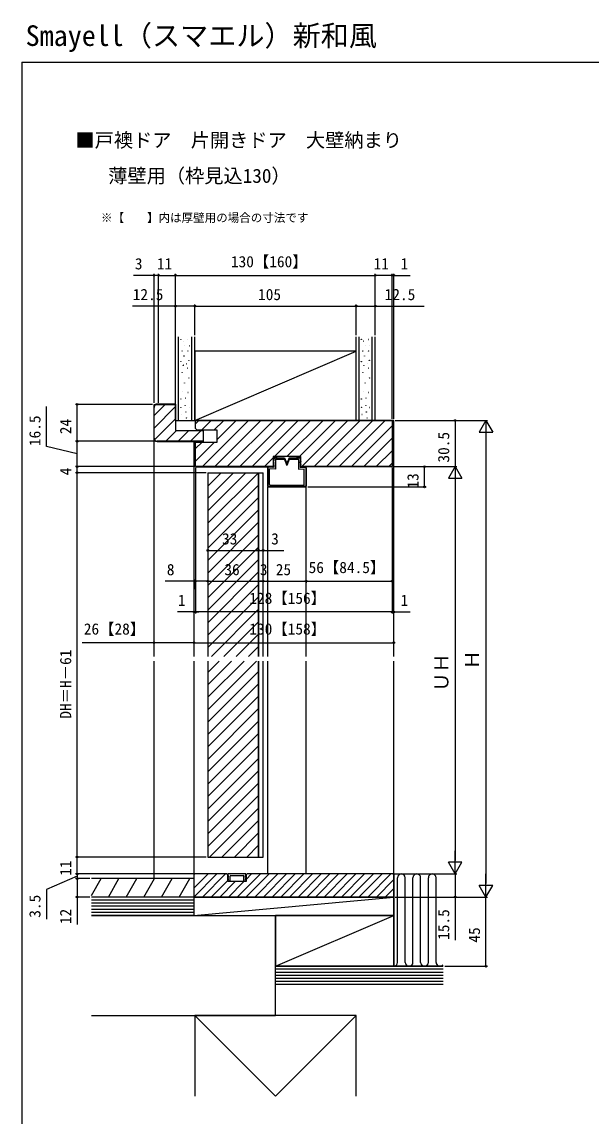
# Model space of a CAD drawing. Units: millimetres, scale not verified. Extents: x -438 to 438, y -652 to 649.
# Drawn here: x -438 to -67, y -63 to 649 of the extents above; entities that cross this region are included whole.
import ezdxf
from ezdxf.enums import TextEntityAlignment as Align

# ---------------------------------------------------------------- set-up
doc = ezdxf.new("R2010")
doc.units = ezdxf.units.MM
doc.header["$LTSCALE"] = 4
for name, color, linetype in [('0-1_USER1', 3, 'Continuous'), ('0-2_YKK_12', 2, 'Continuous'), ('0-3_YKK_13', 4, 'Continuous'), ('0-5_YKK_D', 6, 'Continuous'), ('0-6_YKK_ZWAK', 7, 'Continuous'), ('0-7_YSS_K', 3, 'Continuous'), ('0-8_YSS_KE', 3, 'Continuous')]:
    doc.layers.add(name, color=color, linetype=linetype)
doc.styles.add('ＭＳ ゴシック', font='')
doc.styles.get('ＭＳ ゴシック').set_extended_font_data('MS Gothic')

msp = doc.modelspace()

# ---------------------------------------------------------------- linework, layer by layer
at = {"layer": '0-2_YKK_12'}
for p, q in [((-351.5, 400.133), (-337.5, 400.133)), ((-351.5, 236.133), (-351.5, 400.133)), ((-195.5, 389.633), (-311.5, 389.633)), ((-195.5, 236.133), (-195.5, 389.633)), ((-325.5, 375.633), (-325.5, 236.133)), ((-277.5, 346.933), (-277.5, 358.933)), ((-276.97, 359.432), (-274.473, 359.341)), ((-255.527, 359.341), (-253.03, 359.432)), ((-252.5, 358.933), (-252.5, 346.933)), ((-316.5, 355.633), (-316.5, 236.133)), ((-316.5, 355.633), (-283.5, 355.633)), ((-316.5, 355.069), (-315.936, 355.633)), ((-316.5, 346.986), (-307.854, 355.633)), ((-316.5, 338.904), (-299.772, 355.633)), ((-316.5, 330.822), (-291.689, 355.633)), ((-316.5, 322.74), (-283.607, 355.633)), ((-283.5, 355.633), (-283.5, 236.133)), ((-316.5, 314.657), (-283.5, 347.657)), ((-277.5, 346.433), (-252.5, 346.433)), ((-277.5, 236.133), (-277.5, 346.433)), ((-253, 346.433), (-277, 346.433)), ((-252.5, 236.133), (-252.5, 346.433)), ((-316.5, 306.575), (-283.5, 339.575)), ((-316.5, 298.493), (-283.5, 331.493)), ((-316.5, 290.411), (-283.5, 323.411)), ((-316.5, 282.329), (-283.5, 315.329)), ((-316.5, 274.246), (-283.5, 307.246)), ((-316.5, 266.164), (-283.5, 299.164)), ((-316.5, 258.082), (-283.5, 291.082)), ((-316.5, 250), (-283.5, 283)), ((-316.5, 241.917), (-283.5, 274.917)), ((-314.203, 236.133), (-283.5, 266.835)), ((-306.12, 236.133), (-283.5, 258.753)), ((-298.038, 236.133), (-283.5, 250.671)), ((-289.956, 236.133), (-283.5, 242.588)), ((-351.5, 91.633), (-351.5, 233.133)), ((-325.5, 233.133), (-325.5, 79.633)), ((-316.5, 233.133), (-316.5, 105.633)), ((-316.5, 225.753), (-309.12, 233.133)), ((-316.5, 217.671), (-301.038, 233.133)), ((-316.5, 209.588), (-292.956, 233.133)), ((-316.5, 201.506), (-284.874, 233.133)), ((-283.5, 233.133), (-283.5, 105.633)), ((-277.5, 94.633), (-277.5, 233.133)), ((-252.5, 94.633), (-252.5, 233.133)), ((-195.5, 79.633), (-195.5, 233.133)), ((-316.5, 193.424), (-283.5, 226.424)), ((-316.5, 185.342), (-283.5, 218.342)), ((-316.5, 177.26), (-283.5, 210.26)), ((-316.5, 169.177), (-283.5, 202.177)), ((-316.5, 161.095), (-283.5, 194.095)), ((-316.5, 153.013), (-283.5, 186.013)), ((-316.5, 144.931), (-283.5, 177.931)), ((-316.5, 136.848), (-283.5, 169.848)), ((-316.5, 128.766), (-283.5, 161.766)), ((-316.5, 120.684), (-283.5, 153.684)), ((-316.5, 112.602), (-283.5, 145.602)), ((-315.387, 105.633), (-283.5, 137.519)), ((-307.305, 105.633), (-283.5, 129.437)), ((-299.222, 105.633), (-283.5, 121.355)), ((-291.14, 105.633), (-283.5, 113.273)), ((-316.5, 105.633), (-283.5, 105.633))]:
    msp.add_line(p, q, dxfattribs=at)
for centre, start, end in [((-277, 358.933), 86.55187, 180), ((-253, 358.933), 0, 93.44813), ((-277, 346.933), 180, 270), ((-253, 346.933), 270, 0)]:
    msp.add_arc(centre, 0.5, start, end, dxfattribs=at)
at = {"layer": '0-3_YKK_13'}
for p, q in [((-274, 364.433), (-273, 365.433)), ((-274, 364.433), (-273.6, 364.433)), ((-273.6, 363.733), (-274, 362.733)), ((-273.6, 364.433), (-273.6, 363.733)), ((-273, 365.433), (-266.5, 365.433)), ((-272.55, 364.083), (-272.55, 358.017)), ((-272.25, 364.383), (-266.813, 364.383)), ((-266.535, 364.196), (-265, 360.432)), ((-266.5, 365.433), (-265, 361.756)), ((-263.5, 365.433), (-265, 361.756)), ((-263.465, 364.196), (-265, 360.432)), ((-263.5, 365.433), (-257, 365.433)), ((-263.187, 364.383), (-257.75, 364.383)), ((-257.45, 364.083), (-257.45, 358.017)), ((-256, 364.433), (-257, 365.433)), ((-256, 364.433), (-256.4, 364.433)), ((-256.4, 364.433), (-256.4, 363.733)), ((-256.4, 363.733), (-256, 362.733)), ((-277.35, 358.933), (-277.35, 346.933)), ((-273.6, 359.133), (-276.979, 359.282)), ((-276.3, 347.933), (-276.3, 358.189)), ((-272.55, 358.017), (-276.3, 358.189)), ((-274, 362.733), (-273.6, 362.733)), ((-273.6, 362.033), (-274, 361.033)), ((-274, 361.033), (-273.6, 361.033)), ((-273.6, 362.033), (-273.6, 362.733)), ((-273.6, 360.933), (-273.6, 359.133)), ((-257.45, 358.017), (-253.7, 358.189)), ((-256, 362.733), (-256.4, 362.733)), ((-256.4, 362.033), (-256.4, 362.733)), ((-256.4, 362.033), (-256, 361.033)), ((-256, 361.033), (-256.4, 361.033)), ((-256.4, 360.933), (-256.4, 359.133)), ((-256.4, 359.133), (-253.021, 359.282)), ((-253.7, 347.933), (-253.7, 358.189)), ((-252.65, 358.933), (-252.65, 346.933)), ((-283.5, 355.633), (-280.5, 355.633)), ((-283.5, 236.133), (-283.5, 355.633)), ((-280.5, 236.133), (-280.5, 355.633)), ((-253, 346.583), (-277, 346.583)), ((-276, 347.633), (-254, 347.633)), ((-283.5, 105.633), (-283.5, 233.133)), ((-280.5, 105.633), (-280.5, 233.133)), ((-283.5, 105.633), (-280.5, 105.633)), ((-291.75, 94.633), (-303.25, 94.633)), ((-303.25, 93.633), (-303.25, 94.633)), ((-303.25, 93.633), (-303, 93.633)), ((-303, 92.433), (-303, 93.633)), ((-302, 89.933), (-302, 93.133)), ((-301.5, 93.633), (-293.5, 93.633)), ((-293, 89.933), (-293, 93.133)), ((-292, 92.433), (-292, 93.633)), ((-292, 93.633), (-291.75, 93.633)), ((-291.75, 93.633), (-291.75, 94.633)), ((-303.5, 92.433), (-303, 92.433)), ((-303, 91.433), (-303.5, 92.433)), ((-303.5, 90.933), (-303, 90.933)), ((-303, 89.933), (-303.5, 90.933)), ((-303, 90.933), (-303, 91.433)), ((-302, 89.933), (-303, 89.933)), ((-292, 89.933), (-293, 89.933)), ((-292, 91.433), (-291.5, 92.433)), ((-292, 92.433), (-291.5, 92.433)), ((-292, 90.933), (-292, 91.433)), ((-292, 89.933), (-291.5, 90.933)), ((-292, 90.933), (-291.5, 90.933))]:
    msp.add_line(p, q, dxfattribs=at)
for centre, radius, start, end in [((-272.25, 364.083), 0.3, 90, 180), ((-266.813, 364.083), 0.3, 22.195, 90), ((-263.187, 364.083), 0.3, 90, 157.805), ((-257.75, 364.083), 0.3, 0, 90), ((-277, 358.933), 0.35, 86.55187, 180), ((-253, 358.933), 0.35, 0, 93.44813), ((-277, 346.933), 0.35, 180, 270), ((-276, 347.933), 0.3, 180, 270), ((-254, 347.933), 0.3, 270, 0), ((-253, 346.933), 0.35, 270, 0), ((-301.5, 93.133), 0.5, 90, 180), ((-293.5, 93.133), 0.5, 0, 90)]:
    msp.add_arc(centre, radius, start, end, dxfattribs=at)
at = {"layer": '0-5_YKK_D'}
for p, q in [((-351.5, 484.03), (-364.945, 484.03)), ((-351.5, 401.133), (-351.5, 485.03)), ((-348.5, 484.03), (-351.5, 484.03)), ((-348.5, 401.133), (-348.5, 485.03)), ((-348.5, 401.133), (-348.5, 485.03)), ((-348.5, 484.03), (-337.5, 484.03)), ((-348.5, 484.03), (-346.375, 484.03)), ((-337.5, 441.977), (-337.5, 485.03)), ((-337.5, 441.977), (-337.5, 485.03)), ((-337.5, 484.03), (-207.5, 484.03)), ((-207.5, 448.029), (-207.5, 485.03)), ((-207.5, 445.03), (-207.5, 485.03)), ((-196.5, 484.03), (-207.5, 484.03)), ((-196.5, 484.03), (-198.625, 484.03)), ((-196.5, 390.633), (-196.5, 485.03)), ((-196.5, 390.633), (-196.5, 485.03)), ((-196.5, 484.03), (-195.5, 484.03)), ((-195.5, 390.633), (-195.5, 485.03)), ((-195.5, 484.03), (-184.839, 484.03)), ((-337.5, 448.029), (-337.5, 465.03)), ((-325, 445.03), (-325, 465.03)), ((-325, 445.03), (-325, 465.03)), ((-325, 464.03), (-220, 464.03)), ((-220, 445.03), (-220, 465.03)), ((-220, 448.029), (-220, 465.03)), ((-207.5, 448.029), (-207.5, 465.03)), ((-352.5, 400.133), (-402.5, 400.133)), ((-401.5, 376.133), (-401.5, 400.133)), ((-194.5, 389.633), (-134.5, 389.633)), ((-194.5, 389.633), (-154.5, 389.633)), ((-155.5, 389.633), (-155.5, 359.633)), ((-135.5, 389.633), (-139.875, 382.055)), ((-135.5, 389.633), (-131.125, 382.055)), ((-135.5, 389.633), (-135.5, 374.477)), ((-139.875, 382.055), (-131.125, 382.055)), ((-135.5, 380.883), (-135.5, 88.383)), ((-350.5, 376.133), (-402.5, 376.133)), ((-350.5, 376.133), (-402.5, 376.133)), ((-401.5, 359.633), (-401.5, 376.133)), ((-325, 359.633), (-402.5, 359.633)), ((-401.5, 355.633), (-401.5, 359.633)), ((-324.5, 359.133), (-324.5, 264.099)), ((-196.5, 359.133), (-196.5, 264.099)), ((-196, 359.633), (-154.5, 359.633)), ((-196, 359.633), (-154.5, 359.633)), ((-196, 359.633), (-174.5, 359.633)), ((-175.5, 346.433), (-175.5, 359.633)), ((-155.5, 359.633), (-159.875, 352.055)), ((-155.5, 359.633), (-151.125, 352.055)), ((-155.5, 359.633), (-155.5, 344.477)), ((-317.5, 355.633), (-402.5, 355.633)), ((-317.5, 355.633), (-402.5, 355.633)), ((-401.5, 105.633), (-401.5, 355.633)), ((-159.875, 352.055), (-151.125, 352.055)), ((-155.5, 350.883), (-155.5, 103.383)), ((-251.5, 346.433), (-174.5, 346.433)), ((-283.5, 305.099), (-280.5, 305.099)), ((-280.5, 305.099), (-267.055, 305.099)), ((-324.5, 279.904), (-324.5, 286.099)), ((-316.5, 285.099), (-280.5, 285.099)), ((-280.5, 285.099), (-282.625, 285.099)), ((-280.5, 285.099), (-277.5, 285.099)), ((-277.5, 285.099), (-275.375, 285.099)), ((-252.5, 284.368), (-252.5, 284.099)), ((-325.5, 265.099), (-336.161, 265.099)), ((-324.5, 265.099), (-325.5, 265.099)), ((-196.5, 265.099), (-324.5, 265.099)), ((-324.5, 265.099), (-322.375, 265.099)), ((-196.5, 265.099), (-198.625, 265.099)), ((-196.5, 265.099), (-195.5, 265.099)), ((-195.5, 265.099), (-184.839, 265.099)), ((-325.5, 245.099), (-195.5, 245.099)), ((-155.5, 94.633), (-155.5, 109.788)), ((-317.5, 105.633), (-402.5, 105.633)), ((-317.5, 105.633), (-402.5, 105.633)), ((-401.5, 94.633), (-401.5, 105.633)), ((-155.5, 94.633), (-159.875, 102.21)), ((-151.125, 102.21), (-159.875, 102.21)), ((-155.5, 94.633), (-151.125, 102.21)), ((-326, 94.633), (-402.5, 94.633)), ((-326, 94.633), (-402.5, 94.633)), ((-401.5, 94.633), (-401.5, 96.758)), ((-401.5, 94.633), (-401.5, 91.633)), ((-401.5, 94.633), (-401.5, 91.633)), ((-194.5, 94.633), (-154.5, 94.633)), ((-193.5, 94.633), (-154.5, 94.633)), ((-135.5, 79.633), (-135.5, 94.788)), ((-393.181, 91.633), (-402.5, 91.633)), ((-393.181, 91.633), (-402.5, 91.633)), ((-401.5, 91.633), (-401.5, 89.508)), ((-135.5, 79.633), (-139.875, 87.21)), ((-131.125, 87.21), (-139.875, 87.21)), ((-135.5, 79.633), (-131.125, 87.21)), ((-393.181, 79.633), (-402.5, 79.633)), ((-194.5, 79.633), (-134.5, 79.633)), ((-194.5, 79.633), (-154.5, 79.633)), ((-194.5, 79.633), (-134.5, 79.633)), ((-135.5, 34.633), (-135.5, 79.633)), ((-162.314, 34.633), (-134.5, 34.633))]:
    msp.add_line(p, q, dxfattribs=at)
for points in [[(-325, 464.03), (-337.5, 464.03), (-365.525, 464.03)], [(-220, 464.03), (-207.5, 464.03), (-175.686, 464.03)], [(-401.5, 367.883), (-421.5, 372.795), (-421.5, 398.695)], [(-316.5, 305.099), (-283.5, 305.099), (-285.625, 305.099)], [(-316.5, 285.099), (-324.5, 285.099), (-344.206, 285.099)], [(-277.5, 285.099), (-252.5, 285.099), (-196.5, 285.099)], [(-325.5, 245.099), (-351.5, 245.099), (-398.161, 245.099)], [(-401.5, 93.133), (-421.5, 84.616), (-421.5, 65.193)], [(-155.5, 94.633), (-155.5, 79.633), (-155.5, 51.608)], [(-401.5, 91.633), (-401.5, 79.633), (-401.5, 61.835)]]:
    msp.add_lwpolyline(points, dxfattribs=at)
for centre in [(-351.5, 484.03), (-348.5, 484.03), (-348.5, 484.03), (-337.5, 484.03), (-337.5, 484.03), (-207.5, 484.03), (-207.5, 484.03), (-196.5, 484.03), (-196.5, 484.03), (-195.5, 484.03), (-337.5, 464.03), (-325, 464.03), (-325, 464.03), (-220, 464.03), (-220, 464.03), (-207.5, 464.03), (-401.5, 400.133), (-155.5, 389.633), (-401.5, 376.133), (-401.5, 376.133), (-401.5, 359.633), (-401.5, 359.633), (-401.5, 355.633), (-401.5, 355.633), (-175.5, 359.633), (-175.5, 346.433), (-316.5, 305.099), (-283.5, 305.099), (-283.5, 305.099), (-280.5, 305.099), (-324.5, 285.099), (-316.5, 285.099), (-316.5, 285.099), (-280.5, 285.099), (-280.5, 285.099), (-277.5, 285.099), (-277.5, 285.099), (-252.5, 285.099), (-252.5, 285.099), (-196.5, 285.099), (-325.5, 265.099), (-324.5, 265.099), (-324.5, 265.099), (-196.5, 265.099), (-196.5, 265.099), (-195.5, 265.099), (-351.5, 245.099), (-325.5, 245.099), (-325.5, 245.099), (-195.5, 245.099), (-401.5, 105.633), (-401.5, 105.633), (-401.5, 94.633), (-401.5, 94.633), (-401.5, 91.633), (-401.5, 91.633), (-401.5, 79.633), (-155.5, 79.633), (-135.5, 34.633)]:
    msp.add_circle(centre, 0.531, dxfattribs=at)
at = {"layer": '0-6_YKK_ZWAK'}
for q in [(-437.5, -652.2), (437.5, 622.8)]:
    msp.add_line((-437.5, 622.8), q, dxfattribs=at)
at = {"layer": '0-7_YSS_K'}
for p, q in [((-337.5, 389.633), (-337.5, 444.03)), ((-335.5, 389.633), (-335.5, 444.03)), ((-327, 389.633), (-327, 444.03)), ((-325, 389.633), (-325, 444.03)), ((-220, 389.633), (-220, 444.03)), ((-218, 389.633), (-218, 444.03)), ((-209.5, 389.633), (-209.5, 444.03)), ((-207.5, 389.633), (-207.5, 444.03)), ((-325, 389.633), (-220, 434.633)), ((-351.5, 392.809), (-344.176, 400.133)), ((-351.5, 384.726), (-337.5, 398.726)), ((-325, 394.633), (-325, 389.633)), ((-220, 389.633), (-220, 394.633)), ((-351.147, 376.997), (-337.5, 390.644)), ((-337.5, 389.633), (-325, 389.633)), ((-220, 389.633), (-325, 389.633)), ((-324.5, 387.48), (-322.347, 389.633)), ((-320.565, 383.333), (-314.265, 389.633)), ((-320.018, 359.633), (-290.018, 389.633)), ((-312.483, 383.333), (-306.183, 389.633)), ((-311.936, 359.633), (-281.936, 389.633)), ((-310.5, 377.233), (-298.101, 389.633)), ((-303.854, 359.633), (-273.854, 389.633)), ((-295.772, 359.633), (-265.772, 389.633)), ((-287.689, 359.633), (-257.689, 389.633)), ((-273.107, 366.133), (-249.607, 389.633)), ((-265.025, 366.133), (-241.525, 389.633)), ((-256.943, 366.133), (-233.443, 389.633)), ((-255.36, 359.633), (-225.36, 389.633)), ((-247.278, 359.633), (-217.278, 389.633)), ((-239.196, 359.633), (-209.196, 389.633)), ((-231.114, 359.633), (-201.114, 389.633)), ((-223.032, 359.633), (-196.5, 386.164)), ((-220, 389.633), (-207.5, 389.633)), ((-343.929, 376.133), (-336.929, 383.133)), ((-335.847, 376.133), (-328.847, 383.133)), ((-327.765, 376.133), (-320.765, 383.133)), ((-214.949, 359.633), (-196.5, 378.082)), ((-324.5, 371.315), (-320.183, 375.633)), ((-324.5, 363.233), (-312.101, 375.633)), ((-319.683, 376.133), (-319.5, 376.315)), ((-279.607, 359.633), (-274, 365.24)), ((-206.867, 359.633), (-196.5, 370)), ((-198.785, 359.633), (-196.5, 361.917)), ((-325.608, 79.633), (-310.608, 94.633)), ((-325.5, 85.397), (-316.264, 94.633)), ((-319.951, 79.633), (-304.951, 94.633)), ((-297.323, 79.633), (-282.323, 94.633)), ((-291.667, 79.633), (-276.667, 94.633)), ((-291.5, 91.113), (-287.98, 94.633)), ((-286.01, 79.633), (-271.01, 94.633)), ((-280.353, 79.633), (-265.353, 94.633)), ((-274.696, 79.633), (-259.696, 94.633)), ((-269.039, 79.633), (-254.039, 94.633)), ((-263.382, 79.633), (-248.382, 94.633)), ((-257.725, 79.633), (-242.725, 94.633)), ((-252.069, 79.633), (-237.069, 94.633)), ((-246.412, 79.633), (-231.412, 94.633)), ((-240.755, 79.633), (-225.755, 94.633)), ((-235.098, 79.633), (-220.098, 94.633)), ((-229.441, 79.633), (-214.441, 94.633)), ((-223.784, 79.633), (-208.784, 94.633)), ((-218.127, 79.633), (-203.127, 94.633)), ((-212.471, 79.633), (-197.471, 94.633)), ((-195.5, 94.633), (-195.5, 34.633)), ((-195.5, 94.633), (-163.67, 94.633)), ((-325.5, 91.633), (-392.181, 91.633)), ((-392.181, 80.674), (-385.854, 91.633)), ((-381.235, 79.633), (-374.307, 91.633)), ((-369.688, 79.633), (-362.76, 91.633)), ((-358.141, 79.633), (-351.213, 91.633)), ((-346.594, 79.633), (-339.666, 91.633)), ((-335.047, 79.633), (-328.119, 91.633)), ((-314.294, 79.633), (-303.5, 90.426)), ((-308.637, 79.633), (-298.637, 89.633)), ((-302.98, 79.633), (-292.98, 89.633)), ((-206.814, 79.633), (-195.5, 90.946)), ((-193, 37.133), (-193, 92.133)), ((-188, 37.133), (-188, 92.133)), ((-183, 37.133), (-183, 92.133)), ((-178, 37.133), (-178, 92.133)), ((-173, 37.133), (-173, 92.133)), ((-168, 37.133), (-168, 92.133)), ((-325.5, 79.633), (-392.181, 79.633)), ((-325.5, 79.633), (-392.181, 79.633)), ((-325.5, 67.633), (-195.5, 79.633)), ((-325.5, 79.633), (-325.5, 67.633)), ((-201.157, 79.633), (-195.5, 85.289)), ((-325.5, 77.633), (-392.181, 77.633)), ((-325.5, 75.633), (-392.181, 75.633)), ((-325.5, 73.633), (-392.181, 73.633)), ((-325.5, 71.633), (-392.181, 71.633)), ((-325.5, 69.633), (-392.181, 69.633)), ((-325.5, 67.633), (-392.181, 67.633)), ((-392.157, 67.633), (-272.5, 67.633)), ((-325.5, 67.633), (-195.5, 67.633)), ((-272.5, 2.633), (-272.5, 67.633)), ((-272.5, 67.633), (-272.5, 34.633)), ((-272.5, 34.633), (-195.5, 67.633)), ((-272.5, 34.633), (-195.5, 34.633)), ((-163.314, 34.633), (-272.5, 34.633)), ((-163.314, 32.633), (-272.5, 32.633)), ((-163.314, 30.633), (-272.5, 30.633)), ((-163.314, 28.633), (-272.5, 28.633)), ((-195.5, 34.633), (-163.67, 34.633)), ((-163.314, 26.633), (-272.5, 26.633)), ((-163.314, 24.633), (-272.5, 24.633)), ((-163.314, 22.633), (-272.5, 22.633)), ((-392.157, 2.633), (-272.5, 2.633))]:
    msp.add_line(p, q, dxfattribs=at)
msp.add_lwpolyline([(-220, 389.633), (-220, 434.633), (-325, 434.633), (-325, 389.633)], close=True, dxfattribs=at)
for points in [[(-195.5, 67.633), (-195.5, 79.633), (-325.5, 79.633)], [(-195.5, 34.633), (-195.5, 67.633), (-272.5, 67.633)], [(-220, -49.867), (-220, 2.633), (-325, 2.633), (-325, -49.867)], [(-325, 2.633), (-272.5, -49.867), (-220, 2.633)]]:
    msp.add_lwpolyline(points, dxfattribs=at)
for centre in [(-334.084, 442.397), (-329.56, 442.297), (-216.584, 442.397), (-212.06, 442.297), (-333.199, 434.857), (-332.583, 441.249), (-331.658, 438.226), (-329.51, 434.857), (-328.539, 438.226), (-215.699, 434.857), (-215.083, 441.249), (-214.158, 438.226), (-212.01, 434.857), (-211.039, 438.226), (-334.091, 427.861), (-332.01, 431.562), (-328.887, 428.786), (-216.591, 427.861), (-214.51, 431.562), (-211.387, 428.786), (-333.166, 420.922), (-332.472, 425.548), (-330.275, 426.473), (-329.581, 423.698), (-215.666, 420.922), (-214.972, 425.548), (-212.775, 426.473), (-212.081, 423.698), (-331.663, 413.983), (-328.887, 417.221), (-214.163, 413.983), (-211.387, 417.221), (-332.704, 408.432), (-329.35, 407.854), (-215.204, 408.432), (-211.85, 407.854), (-334.091, 403.575), (-331.2, 399.527), (-331.085, 404.153), (-216.591, 403.575), (-213.7, 399.527), (-213.585, 404.153), (-334.091, 398.14), (-333.629, 393.514), (-330.853, 395.133), (-328.656, 398.024), (-216.591, 398.14), (-216.129, 393.514), (-213.353, 395.133), (-211.156, 398.024), (-330.275, 391.201), (-212.775, 391.201)]:
    msp.add_circle(centre, 0.05, dxfattribs=at)
for centre, start, end in [((-190.5, 92.133), 0, 180), ((-180.5, 92.133), 0, 180), ((-170.5, 92.133), 0, 180), ((-195.5, 37.133), 270, 0), ((-185.5, 37.133), 180, 0), ((-175.5, 37.133), 180, 0), ((-165.5, 37.133), 180, 317.05471)]:
    msp.add_arc(centre, 2.5, start, end, dxfattribs=at)
at = {"layer": '0-8_YSS_KE'}
for p, q in [((-351.7, 398.133), (-351.7, 378.133)), ((-351.5, 378.133), (-351.5, 398.133)), ((-271.3, 365.933), (-271.3, 366.133))]:
    msp.add_line(p, q, dxfattribs=at)
for points in [[(-337.5, 393.133), (-337.3, 393.133), (-337.3, 400.333), (-349.5, 400.333)], [(-349.5, 400.133), (-337.5, 400.133), (-337.5, 383.133), (-319.5, 383.133)], [(-216.3, 389.633), (-216.3, 389.833), (-196.3, 389.833), (-196.3, 360.05), (-196.917, 359.433), (-255.583, 359.433), (-256.2, 360.05), (-256.2, 365.933), (-258.7, 365.933), (-258.7, 366.133)], [(-319.5, 383.133), (-319.5, 376.133), (-349.5, 376.133)], [(-349.5, 375.933), (-319.3, 375.933), (-319.3, 381.133), (-319.5, 381.133)], [(-319.7, 375.633), (-319.7, 375.833), (-324.083, 375.833), (-324.7, 375.215), (-324.7, 360.05), (-324.083, 359.433), (-274.417, 359.433), (-273.8, 360.05), (-273.8, 365.933), (-271.3, 365.933)]]:
    msp.add_lwpolyline(points, dxfattribs=at)
for points in [[(-274, 366.133), (-274, 360.133), (-274.5, 359.633), (-324, 359.633), (-324.5, 360.133), (-324.5, 375.133), (-324, 375.633), (-319.5, 375.633), (-310.5, 375.633), (-310.5, 383.333), (-323.5, 383.333), (-324.5, 384.333), (-324.5, 389.633), (-216.3, 389.633), (-196.5, 389.633), (-196.5, 360.133), (-197, 359.633), (-255.5, 359.633), (-256, 360.133), (-256, 366.133)], [(-325.5, 79.633), (-195.5, 79.633), (-195.5, 94.133), (-196, 94.633), (-291, 94.633), (-291.5, 94.133), (-291.5, 89.633), (-303.5, 89.633), (-303.5, 94.133), (-304, 94.633), (-325, 94.633), (-325.5, 94.133)]]:
    msp.add_lwpolyline(points, close=True, dxfattribs=at)
for centre, radius, start, end in [((-349.5, 398.133), 2.2, 90, 180), ((-349.5, 398.133), 2, 90, 180), ((-349.5, 378.133), 2.2, 180, 270), ((-349.5, 378.133), 2, 180, 270)]:
    msp.add_arc(centre, radius, start, end, dxfattribs=at)

# ---------------------------------------------------------------- texts
at = {"layer": '0-1_USER1', "style": 'ＭＳ ゴシック'}
for s, height, p in [('Smayell（スマエル）新和風', 13.42, (-435.06, 629.231)), ('■戸襖ドア\u3000片開きドア\u3000大壁納まり', 9.164, (-402.628, 564.648)), ('   薄壁用（枠見込130）', 9.164, (-400, 541.471)), ('※【    】内は厚壁用の場合の寸法です', 5.499, (-386.023, 517.095))]:
    msp.add_text(s, height=height, dxfattribs=at).set_placement(p, align=Align.BOTTOM_LEFT)
at = {"layer": '0-5_YKK_D', "style": 'ＭＳ ゴシック'}
for s, p in [('3', (-363.984, 485.73)), ('11', (-349.676, 485.73)), ('130【160】', (-301.477, 487.093)), ('11', (-208.676, 485.73)), ('1', (-191.084, 485.73)), ('12.5', (-365.359, 465.73)), ('105', (-283.807, 465.73)), ('12.5', (-201.42, 465.73)), ('33', (-307.273, 306.799)), ('3', (-275.289, 306.799)), ('8', (-343.187, 286.799)), ('36', (-305.744, 286.799)), ('3', (-282.636, 286.799)), ('25', (-272.273, 286.799)), ('56【84.5】', (-250.92, 288.163)), ('128【156】', (-289.477, 268.163)), ('1', (-335.995, 266.799)), ('1', (-191.084, 266.799)), ('26【28】', (-397.2, 248.163)), ('130【158】', (-289.477, 248.163))]:
    msp.add_text(s, height=7.331, dxfattribs=at).set_placement(p, align=Align.BOTTOM_LEFT)
for s, height, p in [('16.5', 7.331, (-423.2, 372.961)), ('24', 7.331, (-403.2, 380.718)), ('30.5', 7.331, (-157.2, 362.246)), ('4', 7.331, (-403.2, 353.968)), ('13', 7.331, (-177.2, 345.362)), ('DH＝H－61', 7.331, (-403.2, 195.661)), ('ＵＨ', 9.164, (-157.2, 213.177)), ('Ｈ', 9.164, (-137.2, 227.672)), ('11', 7.331, (-403.2, 93.456)), ('3.5', 7.331, (-423.2, 66.154)), ('12', 7.331, (-403.2, 62.001)), ('15.5', 7.331, (-157.2, 51.773)), ('45', 7.331, (-137.2, 49.973))]:
    msp.add_text(s, height=height, rotation=90, dxfattribs=at).set_placement(p, align=Align.BOTTOM_LEFT)

doc.saveas('drawing.dxf')
